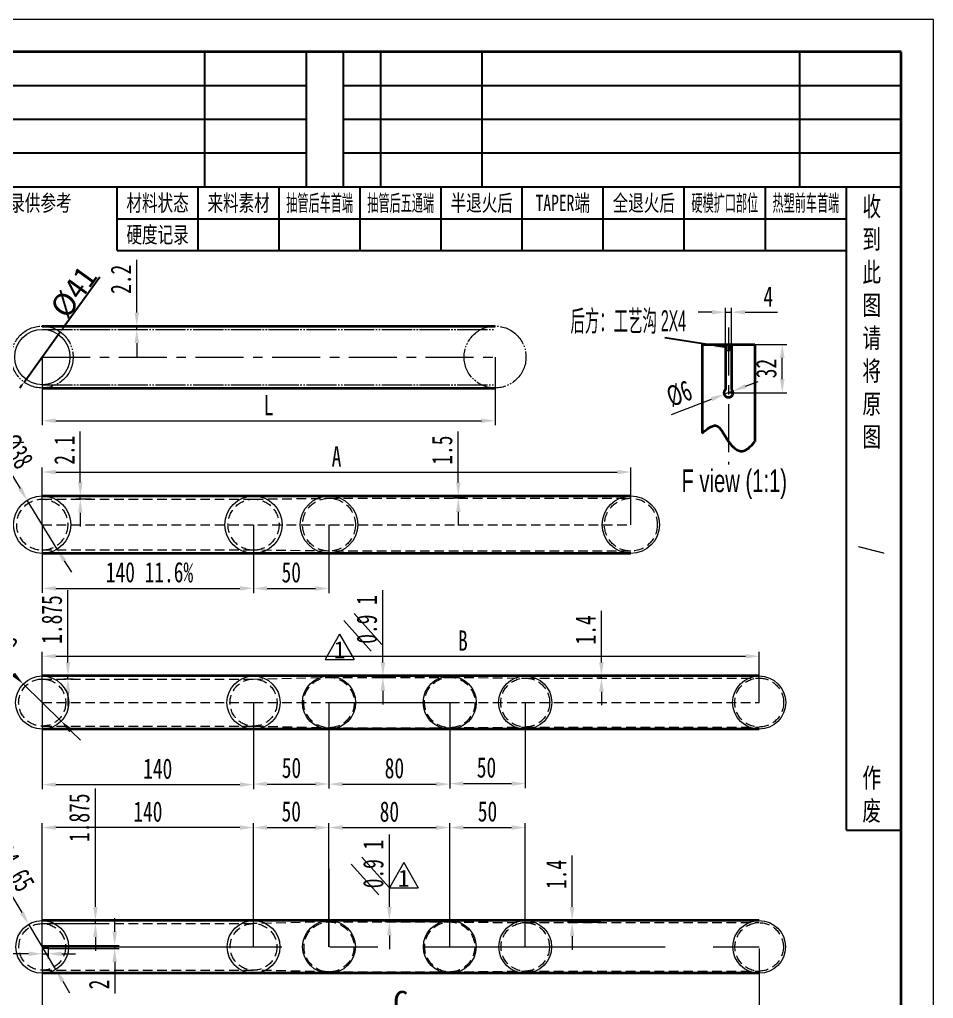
# Model space of a CAD drawing. Header units: millimetres. Extents: x 4148 to 5056, y 302 to 1586.
# Drawn here: x 4451 to 5056, y 938 to 1586 of the extents above; entities that cross this region are included whole.
import ezdxf
from ezdxf.enums import TextEntityAlignment as Align

# ---------------------------------------------------------------- set-up
doc = ezdxf.new("R2010")
doc.units = ezdxf.units.MM
for name, pattern in [('CENTER', [50.8, 31.75, -6.35, 6.35, -6.35]), ('DASHED2', [9.525, 6.35, -3.175]), ('PHANTOM', [25, 20, -1, 1, -1, 1, -1])]:
    doc.linetypes.add(name, pattern=pattern)
doc.layers.get('0').update_dxf_attribs({"lineweight": 9})
doc.layers.get('Defpoints').update_dxf_attribs({"lineweight": 9})
for name, color, linetype, lineweight in [('CEN', 1, 'CENTER', 9), ('CON', 2, 'Continuous', 35), ('DIM', 7, 'Continuous', 9), ('PHA', 4, 'PHANTOM', 9), ('TXT', 7, 'Continuous', 13), ('标注', 3, 'Continuous', 9), ('虚线', 5, 'PHANTOM', 9)]:
    doc.layers.add(name, color=color, linetype=linetype, lineweight=lineweight)
doc.layers.add('DRAWING', color=7, linetype='Continuous')
doc.styles.add('2', font='SimSun.ttf')
doc.styles.add('GB', font='', dxfattribs={"width": 0.7})
doc.styles.get("Standard").update_dxf_attribs({"font": 'SimSun.ttf'})
doc.styles.add('标准', font='STKAITI.TTF', dxfattribs={"width": 0.667})
doc.styles.get('GB').set_extended_font_data('MingLiU')
doc.dimstyles.new('31', dxfattribs={"dimscale": 3, "dimtxt": 4.5, "dimasz": 3, "dimexe": 1, "dimexo": 0, "dimgap": 1, "dimtad": 1, "dimdec": 1, "dimdsep": 46, "dimtxsty": 'GB', "dimcen": 0, "dimclrd": 256, "dimclre": 256, "dimclrt": 256, "dimadec": 1, "dimazin": 0, "dimtp": 30, "dimtm": 30, "dimtfac": 1, "dimtdec": 1, "dimtmove": 0, "dimatfit": 3, "dimfxl": 1, "dimtolj": 1, "dimlwd": -1, "dimlwe": -1, "dimarcsym": 0})
doc.dimstyles.new('AM_ISO', dxfattribs={"dimtxt": 3.5, "dimasz": 3.5, "dimexe": 1, "dimexo": 1, "dimgap": 1.5, "dimtad": 1, "dimdsep": 46, "dimtxsty": 'Standard', "dimcen": 0, "dimclrd": 256, "dimclre": 256, "dimclrt": 3, "dimadec": 0, "dimazin": 2, "dimtp": 0.1, "dimtm": 0.1, "dimtfac": 0.71, "dimtmove": 0, "dimatfit": 3, "dimfxl": 1, "dimlwd": -1, "dimlwe": -1, "dimarcsym": 1})
doc.dimstyles.new('ISO-25', dxfattribs={"dimtxt": 2.5, "dimasz": 2.5, "dimexe": 1.25, "dimexo": 0.625, "dimtad": 1, "dimtxsty": 'Standard', "dimcen": 2.5, "dimadec": 0, "dimazin": 0, "dimtfac": 1, "dimtmove": 0, "dimatfit": 3, "dimfxl": 1, "dimarcsym": 0})

# ---------------------------------------------------------------- blocks, each defined once
blk = doc.blocks.new('*D104')
at = {"layer": 'Defpoints', "color": 0, "transparency": 16777216}
for p in [(4465.66, 1362.91), (4765.66, 1362.91), (4765.66, 1320.73)]:
    blk.add_point(p, dxfattribs=at)
at = {"layer": '标注', "transparency": 16777216}
for p, q in [((4465.66, 1362.91), (4465.66, 1317.73)), ((4765.66, 1362.91), (4765.66, 1317.73)), ((4474.66, 1320.73), (4756.66, 1320.73))]:
    blk.add_line(p, q, dxfattribs=at)
for points in [[(4474.66, 1322.23), (4474.66, 1319.23), (4465.66, 1320.73)], [(4756.66, 1319.23), (4756.66, 1322.23), (4765.66, 1320.73)]]:
    blk.add_solid(points, dxfattribs=at)
at = {"layer": '标注', "transparency": 16777216, "insert": (4615.66, 1331.08), "char_height": 13.5, "attachment_point": 5, "style": 'GB'}
blk.add_mtext('\\A1;L', dxfattribs=at)
blk = doc.blocks.new('*D105')
at = {"layer": 'Defpoints', "color": 0, "transparency": 16777216}
for p in [(4477.65, 1379.54), (4453.67, 1346.29)]:
    blk.add_point(p, dxfattribs=at)
at = {"layer": '标注', "color": 0, "lineweight": -2, "transparency": 16777216}
for p, q in [((4503.81, 1415.81), (4479.12, 1381.57)), ((4453.67, 1346.29), (4477.65, 1379.54)), ((4452.21, 1344.26), (4450.75, 1342.23))]:
    blk.add_line(p, q, dxfattribs=at)
at = {"layer": '标注', "color": 0, "transparency": 16777216}
for points in [[(4478.78, 1381.81), (4479.45, 1381.33), (4477.65, 1379.54)], [(4452.55, 1344.01), (4451.87, 1344.5), (4453.67, 1346.29)]]:
    blk.add_solid(points, dxfattribs=at)
at = {"layer": '标注', "color": 0, "transparency": 16777216, "insert": (4486.67, 1405.94), "char_height": 15, "attachment_point": 5, "rotation": 54.20646}
blk.add_mtext('%%c41', dxfattribs=at)
blk = doc.blocks.new('*D106')
at = {"layer": 'Defpoints', "color": 0, "transparency": 16777216}
for p in [(4521.56, 1383.41), (4521.56, 1381.21), (4528.31, 1383.41)]:
    blk.add_point(p, dxfattribs=at)
at = {"layer": '标注', "transparency": 16777216}
for p, q in [((4528.31, 1392.41), (4528.31, 1427.36)), ((4521.56, 1383.41), (4531.31, 1383.41)), ((4521.56, 1381.21), (4531.31, 1381.21)), ((4528.31, 1381.21), (4528.31, 1383.41)), ((4528.31, 1372.21), (4528.31, 1363.21))]:
    blk.add_line(p, q, dxfattribs=at)
for points in [[(4526.81, 1392.41), (4529.81, 1392.41), (4528.31, 1383.41)], [(4529.81, 1372.21), (4526.81, 1372.21), (4528.31, 1381.21)]]:
    blk.add_solid(points, dxfattribs=at)
at = {"layer": '标注', "transparency": 16777216, "insert": (4517.84, 1414.39), "char_height": 13.5, "attachment_point": 5, "rotation": 90, "style": 'GB'}
blk.add_mtext('\\A1;2.2', dxfattribs=at)
blk = doc.blocks.new('*D107')
at = {"layer": 'Defpoints', "color": 0, "transparency": 16777216}
for p in [(4455.75, 1268.1), (4475.58, 1235.69)]:
    blk.add_point(p, dxfattribs=at)
at = {"layer": '标注', "transparency": 16777216}
for p, q in [((4432.52, 1306.05), (4451.05, 1275.78)), ((4475.58, 1235.69), (4455.75, 1268.1)), ((4480.28, 1228.01), (4484.98, 1220.33))]:
    blk.add_line(p, q, dxfattribs=at)
for points in [[(4449.77, 1274.99), (4452.33, 1276.56), (4455.75, 1268.1)], [(4481.56, 1228.79), (4479, 1227.23), (4475.58, 1235.69)]]:
    blk.add_solid(points, dxfattribs=at)
at = {"layer": '标注', "transparency": 16777216, "insert": (4448.75, 1300.45), "char_height": 13.5, "attachment_point": 5, "rotation": 301.4657, "style": 'GB'}
blk.add_mtext('\\A1;%%c38', dxfattribs=at)
blk = doc.blocks.new('*D108')
at = {"layer": 'Defpoints', "color": 0, "transparency": 16777216}
for p in [(4490.91, 1270.89), (4498.04, 1270.89), (4498.04, 1268.79)]:
    blk.add_point(p, dxfattribs=at)
at = {"layer": '标注', "transparency": 16777216}
for p, q in [((4490.91, 1279.89), (4490.91, 1313.61)), ((4498.04, 1270.89), (4487.91, 1270.89)), ((4490.91, 1268.79), (4490.91, 1270.89)), ((4498.04, 1268.79), (4487.91, 1268.79)), ((4490.91, 1259.79), (4490.91, 1250.79))]:
    blk.add_line(p, q, dxfattribs=at)
for points in [[(4489.41, 1279.89), (4492.41, 1279.89), (4490.91, 1270.89)], [(4492.41, 1259.79), (4489.41, 1259.79), (4490.91, 1268.79)]]:
    blk.add_solid(points, dxfattribs=at)
at = {"layer": '标注', "transparency": 16777216, "insert": (4480.44, 1301.25), "char_height": 13.5, "attachment_point": 5, "rotation": 90, "style": 'GB'}
blk.add_mtext('\\A1;2.1', dxfattribs=at)
blk = doc.blocks.new('*D109')
at = {"layer": 'Defpoints', "color": 0, "transparency": 16777216}
for p in [(4741.32, 1270.89), (4745.95, 1270.89), (4745.95, 1269.39)]:
    blk.add_point(p, dxfattribs=at)
at = {"layer": '标注', "transparency": 16777216}
for p, q in [((4741.32, 1279.89), (4741.32, 1313.64)), ((4745.95, 1270.89), (4738.32, 1270.89)), ((4741.32, 1269.39), (4741.32, 1270.89)), ((4745.95, 1269.39), (4738.32, 1269.39)), ((4741.32, 1260.39), (4741.32, 1251.39))]:
    blk.add_line(p, q, dxfattribs=at)
for points in [[(4739.82, 1279.89), (4742.82, 1279.89), (4741.32, 1270.89)], [(4742.82, 1260.39), (4739.82, 1260.39), (4741.32, 1269.39)]]:
    blk.add_solid(points, dxfattribs=at)
at = {"layer": '标注', "transparency": 16777216, "insert": (4730.68, 1301.27), "char_height": 13.5, "attachment_point": 5, "rotation": 90, "style": 'GB'}
blk.add_mtext('\\A1;1.5', dxfattribs=at)
blk = doc.blocks.new('*D110')
at = {"layer": 'Defpoints', "color": 0, "transparency": 16777216}
for p in [(4465.66, 1251.89), (4605.66, 1251.89), (4605.66, 1209.72)]:
    blk.add_point(p, dxfattribs=at)
at = {"layer": '标注', "transparency": 16777216}
for p, q in [((4465.66, 1251.89), (4465.66, 1206.72)), ((4605.66, 1251.89), (4605.66, 1206.72)), ((4474.66, 1209.72), (4596.66, 1209.72))]:
    blk.add_line(p, q, dxfattribs=at)
for points in [[(4474.66, 1211.22), (4474.66, 1208.22), (4465.66, 1209.72)], [(4596.66, 1208.22), (4596.66, 1211.22), (4605.66, 1209.72)]]:
    blk.add_solid(points, dxfattribs=at)
at = {"layer": '标注', "transparency": 16777216, "insert": (4536.76, 1220.32), "char_height": 13.5, "attachment_point": 5, "style": 'GB'}
blk.add_mtext('\\A1;140 11.6%', dxfattribs=at)
blk = doc.blocks.new('*D111')
at = {"layer": 'Defpoints', "color": 0, "transparency": 16777216}
for p in [(4605.66, 1251.89), (4655.66, 1251.89), (4655.66, 1209.63)]:
    blk.add_point(p, dxfattribs=at)
at = {"layer": '标注', "transparency": 16777216}
for p, q in [((4605.66, 1251.89), (4605.66, 1206.63)), ((4655.66, 1251.89), (4655.66, 1206.63)), ((4614.66, 1209.63), (4646.66, 1209.63))]:
    blk.add_line(p, q, dxfattribs=at)
for points in [[(4614.66, 1211.13), (4614.66, 1208.13), (4605.66, 1209.63)], [(4646.66, 1208.13), (4646.66, 1211.13), (4655.66, 1209.63)]]:
    blk.add_solid(points, dxfattribs=at)
at = {"layer": '标注', "transparency": 16777216, "insert": (4630.66, 1220.28), "char_height": 13.5, "attachment_point": 5, "style": 'GB'}
blk.add_mtext('\\A1;50', dxfattribs=at)
blk = doc.blocks.new('*D112')
at = {"layer": 'Defpoints', "color": 0, "transparency": 16777216}
for p in [(4465.66, 1134.08), (4605.66, 1134.08), (4605.66, 1079.72)]:
    blk.add_point(p, dxfattribs=at)
at = {"layer": '标注', "transparency": 16777216}
for p, q in [((4465.66, 1134.08), (4465.66, 1076.72)), ((4605.66, 1134.08), (4605.66, 1076.72)), ((4474.66, 1079.72), (4596.66, 1079.72))]:
    blk.add_line(p, q, dxfattribs=at)
for points in [[(4474.66, 1081.22), (4474.66, 1078.22), (4465.66, 1079.72)], [(4596.66, 1078.22), (4596.66, 1081.22), (4605.66, 1079.72)]]:
    blk.add_solid(points, dxfattribs=at)
at = {"layer": '标注', "transparency": 16777216, "insert": (4542.21, 1090.23), "char_height": 13.5, "attachment_point": 5, "style": 'GB'}
blk.add_mtext('\\A1;140', dxfattribs=at)
blk = doc.blocks.new('*D113')
at = {"layer": 'Defpoints', "color": 0, "transparency": 16777216}
for p in [(4453.09, 1146.39), (4478.24, 1121.76)]:
    blk.add_point(p, dxfattribs=at)
at = {"layer": '标注', "transparency": 16777216}
for p, q in [((4411.2, 1187.43), (4446.66, 1152.69)), ((4478.24, 1121.76), (4453.09, 1146.39)), ((4484.66, 1115.46), (4491.09, 1109.16))]:
    blk.add_line(p, q, dxfattribs=at)
for points in [[(4445.61, 1151.62), (4447.71, 1153.76), (4453.09, 1146.39)], [(4485.71, 1116.53), (4483.61, 1114.39), (4478.24, 1121.76)]]:
    blk.add_solid(points, dxfattribs=at)
at = {"layer": '标注', "transparency": 16777216, "insert": (4433.36, 1181.01), "char_height": 13.5, "attachment_point": 5, "rotation": 315.58886, "style": 'GB'}
blk.add_mtext('\\A1;%%c35.2', dxfattribs=at)
blk = doc.blocks.new('*D114')
at = {"layer": 'Defpoints', "color": 0, "transparency": 16777216}
for p in [(4605.66, 1134.08), (4655.66, 1134.08), (4655.66, 1080.12)]:
    blk.add_point(p, dxfattribs=at)
at = {"layer": '标注', "transparency": 16777216}
for p, q in [((4605.66, 1134.08), (4605.66, 1077.12)), ((4655.66, 1134.08), (4655.66, 1077.12)), ((4614.66, 1080.12), (4646.66, 1080.12))]:
    blk.add_line(p, q, dxfattribs=at)
for points in [[(4614.66, 1081.62), (4614.66, 1078.62), (4605.66, 1080.12)], [(4646.66, 1078.62), (4646.66, 1081.62), (4655.66, 1080.12)]]:
    blk.add_solid(points, dxfattribs=at)
at = {"layer": '标注', "transparency": 16777216, "insert": (4630.79, 1090.77), "char_height": 13.5, "attachment_point": 5, "style": 'GB'}
blk.add_mtext('\\A1;50', dxfattribs=at)
blk = doc.blocks.new('*D115')
at = {"layer": 'Defpoints', "color": 0, "transparency": 16777216}
for p in [(4655.66, 1134.08), (4735.66, 1134.08), (4735.66, 1080.05)]:
    blk.add_point(p, dxfattribs=at)
at = {"layer": '标注', "transparency": 16777216}
for p, q in [((4655.66, 1134.08), (4655.66, 1077.05)), ((4735.66, 1134.08), (4735.66, 1077.05)), ((4664.66, 1080.05), (4726.66, 1080.05))]:
    blk.add_line(p, q, dxfattribs=at)
for points in [[(4664.66, 1081.55), (4664.66, 1078.55), (4655.66, 1080.05)], [(4726.66, 1078.55), (4726.66, 1081.55), (4735.66, 1080.05)]]:
    blk.add_solid(points, dxfattribs=at)
at = {"layer": '标注', "transparency": 16777216, "insert": (4699, 1090.56), "char_height": 13.5, "attachment_point": 5, "style": 'GB'}
blk.add_mtext('\\A1;80', dxfattribs=at)
blk = doc.blocks.new('*D116')
at = {"layer": 'Defpoints', "color": 0, "transparency": 16777216}
for p in [(4735.66, 1134.08), (4785.66, 1134.08), (4785.66, 1080.38)]:
    blk.add_point(p, dxfattribs=at)
at = {"layer": '标注', "transparency": 16777216}
for p, q in [((4735.66, 1134.08), (4735.66, 1077.38)), ((4785.66, 1134.08), (4785.66, 1077.38)), ((4744.66, 1080.38), (4776.66, 1080.38))]:
    blk.add_line(p, q, dxfattribs=at)
for points in [[(4744.66, 1081.88), (4744.66, 1078.88), (4735.66, 1080.38)], [(4776.66, 1078.88), (4776.66, 1081.88), (4785.66, 1080.38)]]:
    blk.add_solid(points, dxfattribs=at)
at = {"layer": '标注', "transparency": 16777216, "insert": (4759.99, 1091.02), "char_height": 13.5, "attachment_point": 5, "style": 'GB'}
blk.add_mtext('\\A1;50', dxfattribs=at)
blk = doc.blocks.new('*D117')
at = {"layer": 'Defpoints', "color": 0, "transparency": 16777216}
for p in [(4687.66, 1151.68), (4687.66, 1150.78), (4691.38, 1151.68)]:
    blk.add_point(p, dxfattribs=at)
at = {"layer": '标注', "transparency": 16777216}
for p, q in [((4691.38, 1160.68), (4691.38, 1208.56)), ((4687.66, 1151.68), (4694.38, 1151.68)), ((4687.66, 1150.78), (4694.38, 1150.78)), ((4691.38, 1150.78), (4691.38, 1151.68)), ((4691.38, 1141.78), (4691.38, 1132.78))]:
    blk.add_line(p, q, dxfattribs=at)
for points in [[(4689.88, 1160.68), (4692.88, 1160.68), (4691.38, 1151.68)], [(4692.88, 1141.78), (4689.88, 1141.78), (4691.38, 1150.78)]]:
    blk.add_solid(points, dxfattribs=at)
at = {"layer": '标注', "transparency": 16777216, "insert": (4680.77, 1189.12), "char_height": 13.5, "attachment_point": 5, "rotation": 90, "style": 'GB'}
blk.add_mtext('\\A1;0.9 1', dxfattribs=at)
blk = doc.blocks.new('*D118')
at = {"layer": 'Defpoints', "color": 0, "transparency": 16777216}
for p in [(4940.66, 1164.75), (4465.66, 1134.08), (4940.66, 1134.08)]:
    blk.add_point(p, dxfattribs=at)
at = {"layer": '标注', "transparency": 16777216}
for p, q in [((4465.66, 1134.08), (4465.66, 1167.75)), ((4940.66, 1134.08), (4940.66, 1167.75)), ((4474.66, 1164.75), (4931.66, 1164.75))]:
    blk.add_line(p, q, dxfattribs=at)
for points in [[(4474.66, 1166.25), (4474.66, 1163.25), (4465.66, 1164.75)], [(4931.66, 1163.25), (4931.66, 1166.25), (4940.66, 1164.75)]]:
    blk.add_solid(points, dxfattribs=at)
at = {"layer": '标注', "transparency": 16777216, "insert": (4744.37, 1175.1), "char_height": 13.5, "attachment_point": 5, "style": 'GB'}
blk.add_mtext('\\A1;B', dxfattribs=at)
blk = doc.blocks.new('*D119')
at = {"layer": 'Defpoints', "color": 0, "transparency": 16777216}
for p in [(4836.16, 1151.68), (4836.16, 1151.68), (4836.16, 1150.28)]:
    blk.add_point(p, dxfattribs=at)
at = {"layer": '标注', "transparency": 16777216}
for p, q in [((4836.16, 1160.68), (4836.16, 1194.74)), ((4836.16, 1151.68), (4833.16, 1151.68)), ((4836.16, 1150.28), (4833.16, 1150.28)), ((4836.16, 1150.28), (4836.16, 1151.68)), ((4836.16, 1141.28), (4836.16, 1132.28))]:
    blk.add_line(p, q, dxfattribs=at)
for points in [[(4834.66, 1160.68), (4837.66, 1160.68), (4836.16, 1151.68)], [(4837.66, 1141.28), (4834.66, 1141.28), (4836.16, 1150.28)]]:
    blk.add_solid(points, dxfattribs=at)
at = {"layer": '标注', "transparency": 16777216, "insert": (4825.69, 1182.21), "char_height": 13.5, "attachment_point": 5, "rotation": 90, "style": 'GB'}
blk.add_mtext('\\A1;1.4', dxfattribs=at)
blk = doc.blocks.new('*D120')
at = {"layer": 'Defpoints', "color": 0, "transparency": 16777216}
for p in [(4465.66, 1051.28), (4465.66, 972.25), (4605.66, 972.25)]:
    blk.add_point(p, dxfattribs=at)
at = {"layer": '标注', "transparency": 16777216}
for p, q in [((4465.66, 972.25), (4465.66, 1054.28)), ((4596.66, 1051.28), (4474.66, 1051.28)), ((4605.66, 972.25), (4605.66, 1054.28))]:
    blk.add_line(p, q, dxfattribs=at)
for points in [[(4474.66, 1052.78), (4474.66, 1049.78), (4465.66, 1051.28)], [(4596.66, 1049.78), (4596.66, 1052.78), (4605.66, 1051.28)]]:
    blk.add_solid(points, dxfattribs=at)
at = {"layer": '标注', "transparency": 16777216, "insert": (4535.66, 1061.8), "char_height": 13.5, "attachment_point": 5, "style": 'GB'}
blk.add_mtext('\\A1;140', dxfattribs=at)
blk = doc.blocks.new('*D121')
at = {"layer": 'Defpoints', "color": 0, "transparency": 16777216}
for p in [(4655.66, 1051.28), (4605.66, 972.25), (4655.66, 972.25)]:
    blk.add_point(p, dxfattribs=at)
at = {"layer": '标注', "transparency": 16777216}
for p, q in [((4605.66, 972.25), (4605.66, 1054.28)), ((4614.66, 1051.28), (4646.66, 1051.28)), ((4655.66, 972.25), (4655.66, 1054.28))]:
    blk.add_line(p, q, dxfattribs=at)
for points in [[(4614.66, 1052.78), (4614.66, 1049.78), (4605.66, 1051.28)], [(4646.66, 1049.78), (4646.66, 1052.78), (4655.66, 1051.28)]]:
    blk.add_solid(points, dxfattribs=at)
at = {"layer": '标注', "transparency": 16777216, "insert": (4630.66, 1061.93), "char_height": 13.5, "attachment_point": 5, "style": 'GB'}
blk.add_mtext('\\A1;50', dxfattribs=at)
blk = doc.blocks.new('*D122')
at = {"layer": 'Defpoints', "color": 0, "transparency": 16777216}
for p in [(4735.66, 1051.28), (4655.66, 972.25), (4735.66, 972.25)]:
    blk.add_point(p, dxfattribs=at)
at = {"layer": '标注', "transparency": 16777216}
for p, q in [((4655.66, 972.25), (4655.66, 1054.28)), ((4664.66, 1051.28), (4726.66, 1051.28)), ((4735.66, 972.25), (4735.66, 1054.28))]:
    blk.add_line(p, q, dxfattribs=at)
for points in [[(4664.66, 1052.78), (4664.66, 1049.78), (4655.66, 1051.28)], [(4726.66, 1049.78), (4726.66, 1052.78), (4735.66, 1051.28)]]:
    blk.add_solid(points, dxfattribs=at)
at = {"layer": '标注', "transparency": 16777216, "insert": (4695.66, 1061.8), "char_height": 13.5, "attachment_point": 5, "style": 'GB'}
blk.add_mtext('\\A1;80', dxfattribs=at)
blk = doc.blocks.new('*D123')
at = {"layer": 'Defpoints', "color": 0, "transparency": 16777216}
for p in [(4785.66, 1051.28), (4735.66, 972.25), (4785.66, 972.25)]:
    blk.add_point(p, dxfattribs=at)
at = {"layer": '标注', "transparency": 16777216}
for p, q in [((4735.66, 972.25), (4735.66, 1054.28)), ((4744.66, 1051.28), (4776.66, 1051.28)), ((4785.66, 972.25), (4785.66, 1054.28))]:
    blk.add_line(p, q, dxfattribs=at)
for points in [[(4744.66, 1052.78), (4744.66, 1049.78), (4735.66, 1051.28)], [(4776.66, 1049.78), (4776.66, 1052.78), (4785.66, 1051.28)]]:
    blk.add_solid(points, dxfattribs=at)
at = {"layer": '标注', "transparency": 16777216, "insert": (4760.66, 1061.93), "char_height": 13.5, "attachment_point": 5, "style": 'GB'}
blk.add_mtext('\\A1;50', dxfattribs=at)
blk = doc.blocks.new('*D124')
at = {"layer": 'Defpoints', "color": 0, "transparency": 16777216}
for p in [(4465.66, 989.7), (4465.66, 987.7), (4500.92, 989.7)]:
    blk.add_point(p, dxfattribs=at)
at = {"layer": '标注', "transparency": 16777216}
for p, q in [((4500.92, 998.7), (4500.92, 1077.21)), ((4465.66, 989.7), (4503.92, 989.7)), ((4465.66, 987.7), (4503.92, 987.7)), ((4500.92, 987.7), (4500.92, 989.7)), ((4500.92, 978.7), (4500.92, 969.7))]:
    blk.add_line(p, q, dxfattribs=at)
for points in [[(4499.42, 998.7), (4502.42, 998.7), (4500.92, 989.7)], [(4502.42, 978.7), (4499.42, 978.7), (4500.92, 987.7)]]:
    blk.add_solid(points, dxfattribs=at)
at = {"layer": '标注', "transparency": 16777216, "insert": (4490.28, 1057.8), "char_height": 13.5, "attachment_point": 5, "rotation": 90, "style": 'GB'}
blk.add_mtext('\\A1;1.875', dxfattribs=at)
blk = doc.blocks.new('*D125')
at = {"layer": 'Defpoints', "color": 0, "transparency": 16777216}
for p in [(4695.66, 989.7), (4735.66, 989.7), (4735.66, 988.8)]:
    blk.add_point(p, dxfattribs=at)
at = {"layer": '标注', "transparency": 16777216}
for p, q in [((4695.66, 998.7), (4695.66, 1046.58)), ((4735.66, 989.7), (4692.66, 989.7)), ((4735.66, 988.8), (4692.66, 988.8)), ((4695.66, 988.8), (4695.66, 989.7)), ((4695.66, 979.8), (4695.66, 970.8))]:
    blk.add_line(p, q, dxfattribs=at)
for points in [[(4694.16, 998.7), (4697.16, 998.7), (4695.66, 989.7)], [(4697.16, 979.8), (4694.16, 979.8), (4695.66, 988.8)]]:
    blk.add_solid(points, dxfattribs=at)
at = {"layer": '标注', "transparency": 16777216, "insert": (4685.06, 1027.14), "char_height": 13.5, "attachment_point": 5, "rotation": 90.00005, "style": 'GB'}
blk.add_mtext('\\A1;0.9 1', dxfattribs=at)
blk = doc.blocks.new('*D126')
at = {"layer": 'Defpoints', "color": 0, "transparency": 16777216}
for p in [(4816.73, 989.7), (4835.66, 989.7), (4835.66, 988.3)]:
    blk.add_point(p, dxfattribs=at)
at = {"layer": '标注', "transparency": 16777216}
for p, q in [((4816.73, 998.7), (4816.73, 1032.76)), ((4835.66, 989.7), (4813.73, 989.7)), ((4835.66, 988.3), (4813.73, 988.3)), ((4816.73, 988.3), (4816.73, 989.7)), ((4816.73, 979.3), (4816.73, 970.3))]:
    blk.add_line(p, q, dxfattribs=at)
for points in [[(4815.23, 998.7), (4818.23, 998.7), (4816.73, 989.7)], [(4818.23, 979.3), (4815.23, 979.3), (4816.73, 988.3)]]:
    blk.add_solid(points, dxfattribs=at)
at = {"layer": '标注', "transparency": 16777216, "insert": (4806.26, 1020.23), "char_height": 13.5, "attachment_point": 5, "rotation": 90, "style": 'GB'}
blk.add_mtext('\\A1;1.4', dxfattribs=at)
blk = doc.blocks.new('*D127')
at = {"layer": 'Defpoints', "color": 0, "transparency": 16777216}
for p in [(4465.66, 972.25), (4940.66, 972.25), (4465.66, 926.49)]:
    blk.add_point(p, dxfattribs=at)
at = {"layer": '标注', "transparency": 16777216}
for p, q in [((4465.66, 971.25), (4465.66, 925.49)), ((4940.66, 971.25), (4940.66, 925.49)), ((4937.16, 926.49), (4469.16, 926.49))]:
    blk.add_line(p, q, dxfattribs=at)
for points in [[(4469.16, 927.07), (4469.16, 925.91), (4465.66, 926.49)], [(4937.16, 925.91), (4937.16, 927.07), (4940.66, 926.49)]]:
    blk.add_solid(points, dxfattribs=at)
at = {"layer": '标注', "color": 3, "transparency": 16777216, "insert": (4703.16, 935.49), "char_height": 15, "attachment_point": 5}
blk.add_mtext('C', dxfattribs=at)
blk = doc.blocks.new('*D128')
at = {"layer": 'Defpoints', "color": 0, "transparency": 16777216}
for p in [(4456.71, 987.23), (4474.61, 957.27)]:
    blk.add_point(p, dxfattribs=at)
at = {"layer": '标注', "transparency": 16777216}
for p, q in [((4423.18, 1043.37), (4452.1, 994.96)), ((4474.61, 957.27), (4456.71, 987.23)), ((4479.23, 949.54), (4483.84, 941.82))]:
    blk.add_line(p, q, dxfattribs=at)
for points in [[(4450.81, 994.19), (4453.39, 995.73), (4456.71, 987.23)], [(4480.52, 950.31), (4477.94, 948.77), (4474.61, 957.27)]]:
    blk.add_solid(points, dxfattribs=at)
at = {"layer": '标注', "transparency": 16777216, "insert": (4444.7, 1028.63), "char_height": 13.5, "attachment_point": 5, "rotation": 300.85302, "style": 'GB'}
blk.add_mtext('\\A1;%%c34.65', dxfattribs=at)
blk = doc.blocks.new('*D129')
at = {"layer": 'Defpoints', "color": 0, "transparency": 16777216}
for p in [(4482.72, 1151.68), (4486.15, 1151.68), (4486.15, 1149.68)]:
    blk.add_point(p, dxfattribs=at)
at = {"layer": '标注', "transparency": 16777216}
for p, q in [((4482.72, 1160.68), (4482.72, 1208.49)), ((4486.15, 1151.68), (4479.72, 1151.68)), ((4486.15, 1149.68), (4479.72, 1149.68)), ((4482.72, 1149.68), (4482.72, 1151.68)), ((4482.72, 1140.68), (4482.72, 1131.68))]:
    blk.add_line(p, q, dxfattribs=at)
for points in [[(4481.22, 1160.68), (4484.22, 1160.68), (4482.72, 1151.68)], [(4484.22, 1140.68), (4481.22, 1140.68), (4482.72, 1149.68)]]:
    blk.add_solid(points, dxfattribs=at)
at = {"layer": '标注', "transparency": 16777216, "insert": (4472.07, 1189.08), "char_height": 13.5, "attachment_point": 5, "rotation": 90, "style": 'GB'}
blk.add_mtext('\\A1;1.875', dxfattribs=at)
blk = doc.blocks.new('*D130')
at = {"layer": 'Defpoints', "color": 0, "transparency": 16777216}
for p in [(4855.66, 1286.76), (4465.66, 1251.89), (4855.66, 1251.89)]:
    blk.add_point(p, dxfattribs=at)
at = {"layer": '标注', "transparency": 16777216}
for p, q in [((4465.66, 1251.89), (4465.66, 1289.76)), ((4474.66, 1286.76), (4846.66, 1286.76)), ((4855.66, 1251.89), (4855.66, 1289.76))]:
    blk.add_line(p, q, dxfattribs=at)
for points in [[(4474.66, 1288.26), (4474.66, 1285.26), (4465.66, 1286.76)], [(4846.66, 1285.26), (4846.66, 1288.26), (4855.66, 1286.76)]]:
    blk.add_solid(points, dxfattribs=at)
at = {"layer": '标注', "transparency": 16777216, "insert": (4660.66, 1297.11), "char_height": 13.5, "attachment_point": 5, "style": 'GB'}
blk.add_mtext('\\A1;A', dxfattribs=at)
blk = doc.blocks.new('*D131')
at = {"layer": 'Defpoints', "color": 0, "transparency": 16777216}
for p in [(4922.32, 1392.61), (4918.32, 1371.3), (4922.32, 1371.3)]:
    blk.add_point(p, dxfattribs=at)
at = {"layer": '标注', "transparency": 16777216}
for p, q in [((4918.32, 1371.3), (4918.32, 1395.61)), ((4922.32, 1371.3), (4922.32, 1395.61)), ((4909.32, 1392.61), (4900.32, 1392.61)), ((4918.32, 1392.61), (4922.32, 1392.61)), ((4931.32, 1392.61), (4952.73, 1392.61))]:
    blk.add_line(p, q, dxfattribs=at)
for points in [[(4909.32, 1391.11), (4909.32, 1394.11), (4918.32, 1392.61)], [(4931.32, 1394.11), (4931.32, 1391.11), (4922.32, 1392.61)]]:
    blk.add_solid(points, dxfattribs=at)
at = {"layer": '标注', "transparency": 16777216, "insert": (4946.7, 1402.98), "char_height": 13.5, "attachment_point": 5, "style": 'GB'}
blk.add_mtext('\\A1;4', dxfattribs=at)
blk = doc.blocks.new('*D132')
at = {"layer": 'Defpoints', "color": 0, "transparency": 16777216}
for p in [(4917.52, 1338.23), (4923.13, 1340.36)]:
    blk.add_point(p, dxfattribs=at)
at = {"layer": '标注', "transparency": 16777216}
for p, q in [((4931.54, 1343.56), (4939.96, 1346.75)), ((4923.13, 1340.36), (4917.52, 1338.23)), ((4882.55, 1324.95), (4909.11, 1335.04))]:
    blk.add_line(p, q, dxfattribs=at)
for points in [[(4931.01, 1344.96), (4932.07, 1342.16), (4923.13, 1340.36)], [(4909.64, 1333.63), (4908.57, 1336.44), (4917.52, 1338.23)]]:
    blk.add_solid(points, dxfattribs=at)
at = {"layer": '标注', "transparency": 16777216, "insert": (4887.75, 1338.6), "char_height": 13.5, "attachment_point": 5, "rotation": 20.80049, "style": 'GB'}
blk.add_mtext('\\A1;%%c6', dxfattribs=at)
blk = doc.blocks.new('*D133')
at = {"layer": 'Defpoints', "color": 0, "transparency": 16777216}
for p in [(4920.32, 1371.3), (4955.97, 1371.3), (4920.32, 1339.3)]:
    blk.add_point(p, dxfattribs=at)
at = {"layer": '标注', "transparency": 16777216}
for p, q in [((4920.32, 1371.3), (4958.97, 1371.3)), ((4955.97, 1348.3), (4955.97, 1362.3)), ((4920.32, 1339.3), (4958.97, 1339.3))]:
    blk.add_line(p, q, dxfattribs=at)
for points in [[(4957.47, 1362.3), (4954.47, 1362.3), (4955.97, 1371.3)], [(4954.47, 1348.3), (4957.47, 1348.3), (4955.97, 1339.3)]]:
    blk.add_solid(points, dxfattribs=at)
at = {"layer": '标注', "transparency": 16777216, "insert": (4945.45, 1355.3), "char_height": 13.5, "attachment_point": 5, "rotation": 90, "style": 'GB'}
blk.add_mtext('\\A1;32', dxfattribs=at)
blk = doc.blocks.new('*D135')
at = {"layer": 'Defpoints', "color": 0, "transparency": 16777216}
for p in [(4465.66, 973.25), (4469.66, 973.25), (4469.66, 967.66)]:
    blk.add_point(p, dxfattribs=at)
at = {"layer": '标注', "transparency": 16777216}
for p, q in [((4465.66, 973.25), (4465.66, 964.66)), ((4469.66, 973.25), (4469.66, 964.66)), ((4456.66, 967.66), (4435.59, 967.66)), ((4465.66, 967.66), (4469.66, 967.66)), ((4478.66, 967.66), (4487.66, 967.66))]:
    blk.add_line(p, q, dxfattribs=at)
for points in [[(4456.66, 966.16), (4456.66, 969.16), (4465.66, 967.66)], [(4478.66, 969.16), (4478.66, 966.16), (4469.66, 967.66)]]:
    blk.add_solid(points, dxfattribs=at)
at = {"layer": '标注', "transparency": 16777216, "insert": (4441.63, 978.03), "char_height": 13.5, "attachment_point": 5, "style": 'GB'}
blk.add_mtext('\\A1;4', dxfattribs=at)
blk = doc.blocks.new('*D136')
at = {"layer": 'Defpoints', "color": 0, "transparency": 16777216}
for p in [(4469.66, 973.25), (4469.66, 971.25), (4513.67, 971.25)]:
    blk.add_point(p, dxfattribs=at)
at = {"layer": '标注', "transparency": 16777216}
for p, q in [((4513.67, 982.25), (4513.67, 991.25)), ((4469.66, 973.25), (4516.67, 973.25)), ((4513.67, 973.25), (4513.67, 971.25)), ((4469.66, 971.25), (4516.67, 971.25)), ((4513.67, 962.25), (4513.67, 941.37))]:
    blk.add_line(p, q, dxfattribs=at)
for points in [[(4512.17, 982.25), (4515.17, 982.25), (4513.67, 973.25)], [(4515.17, 962.25), (4512.17, 962.25), (4513.67, 971.25)]]:
    blk.add_solid(points, dxfattribs=at)
at = {"layer": '标注', "transparency": 16777216, "insert": (4503.3, 947.31), "char_height": 13.5, "attachment_point": 5, "rotation": 90, "style": 'GB'}
blk.add_mtext('\\A1;2', dxfattribs=at)

msp = doc.modelspace()

# ---------------------------------------------------------------- linework, layer by layer
for p, q in [((4662.724, 1179.382, 0), (4653.201, 1162.668, 0)), ((4662.724, 1179.382, 0), (4672.248, 1162.668, 0)), ((4653.201, 1162.668, 0), (4672.248, 1162.668, 0)), ((4705.197, 1028.065, 0), (4695.673, 1011.352, 0)), ((4705.197, 1028.065, 0), (4714.72, 1011.352, 0)), ((4695.673, 1011.352, 0), (4714.72, 1011.352, 0)), ((4465.663, 973.249, 0), (4469.663, 973.249, 0)), ((4469.663, 971.249, 0), (4465.663, 971.249, 0))]:
    msp.add_line(p, q)
at = {"layer": 'CEN'}
for p, q in [((4920.324, 1382.484), (4920.324, 1291.793)), ((4465.663, 1362.914, 0), (4765.663, 1362.914, 0))]:
    msp.add_line(p, q, dxfattribs=at)
at = {"layer": 'CON', "color": 2}
for p, q in [((5034.689, 1565.026, 0), (4160.202, 1565.026, 0)), ((5034.689, 318.742, 0), (5034.689, 1565.026, 0))]:
    msp.add_line(p, q, dxfattribs=at)
at = {"layer": 'CON'}
for p, q in [((4465.663, 1383.414, 0), (4765.663, 1383.414, 0)), ((4902.824, 1371.298), (4937.824, 1371.298)), ((4902.824, 1371.298), (4902.824, 1312.518)), ((4918.324, 1371.298), (4918.324, 1341.534)), ((4922.324, 1371.298), (4922.324, 1341.534)), ((4937.824, 1371.298), (4937.824, 1306.916)), ((4465.663, 1342.414, 0), (4765.663, 1342.414, 0))]:
    msp.add_line(p, q, dxfattribs=at)
msp.add_arc((4920.324, 1339.298), 3, 131.810315, 48.189685, dxfattribs=at)
msp.add_spline([(4902.824, 1312.518), (4911.747, 1317.498), (4920.324, 1307.04), (4929.441, 1300.567), (4937.824, 1306.916)], degree=3, dxfattribs=at)
at = {"layer": 'Defpoints'}
for p, q in [((5056.099, 1586.435, 0), (4147.819, 1586.435, 0)), ((5056.099, 302.315, 0), (5056.099, 1586.435, 0))]:
    msp.add_line(p, q, dxfattribs=at)
at = {"layer": 'DRAWING'}
for p, q in [((4573.479, 1475.471, 0), (4573.479, 1565.026, 0)), ((4640.646, 1475.471, 0), (4640.646, 1565.026, 0)), ((4665.273, 1475.471, 0), (4665.273, 1565.026, 0)), ((4689.901, 1475.471, 0), (4689.901, 1565.026, 0)), ((4757.068, 1475.471, 0), (4757.068, 1565.026, 0)), ((4967.523, 1475.471, 0), (4967.523, 1565.026, 0)), ((4640.646, 1542.637, 0), (4271.23, 1542.637, 0)), ((5034.689, 1542.637, 0), (4665.273, 1542.637, 0)), ((4640.646, 1520.248, 0), (4271.23, 1520.248, 0)), ((5034.689, 1520.248, 0), (4665.273, 1520.248, 0)), ((4640.646, 1497.86, 0), (4271.23, 1497.86, 0)), ((5034.689, 1497.86, 0), (4665.273, 1497.86, 0)), ((5034.689, 1475.471, 0), (4246.602, 1475.471, 0)), ((4515.27, 1433.501, 0), (4515.27, 1475.471, 0)), ((4568.953, 1433.501, 0), (4568.953, 1475.471, 0)), ((4622.637, 1433.501, 0), (4622.637, 1475.471, 0)), ((4676.32, 1433.501, 0), (4676.32, 1475.471, 0)), ((4730.003, 1433.501, 0), (4730.003, 1475.471, 0)), ((4783.686, 1433.501, 0), (4783.686, 1475.471, 0)), ((4837.37, 1433.501, 0), (4837.37, 1475.471, 0)), ((4891.053, 1433.501, 0), (4891.053, 1475.471, 0)), ((4944.736, 1433.501, 0), (4944.736, 1475.471, 0)), ((4998.419, 1049.463, 0), (4998.419, 1475.471, 0)), ((4515.27, 1454.486, 0), (4998.419, 1454.486, 0)), ((4515.27, 1433.501, 0), (4998.419, 1433.501, 0)), ((4998.419, 1049.463, 0), (5034.689, 1049.463, 0))]:
    msp.add_line(p, q, dxfattribs=at)
at = {"layer": 'PHA'}
for centre in [(4465.663, 1362.914, 0), (4765.663, 1362.914, 0)]:
    msp.add_circle(centre, 20.5, dxfattribs=at)
at = {"layer": '标注'}
for p, q in [((4920.324, 1371.298), (4919.324, 1371.298)), ((4919.324, 1371.298), (4919.324, 1367.298)), ((4921.324, 1367.298), (4921.324, 1371.298)), ((4919.324, 1367.298), (4921.324, 1367.298)), ((4605.461, 1234.995, 0), (4605.461, 1234.995, 0)), ((4672.38, 1192.994, 0), (4690.62, 1172.615, 0)), ((4665.392, 1188.404, 0), (4683.632, 1168.025, 0)), ((4655.663, 1134.077, 0), (4735.663, 1134.077, 0)), ((4677.433, 1031.731, 0), (4695.673, 1011.352, 0)), ((4670.445, 1027.141, 0), (4688.685, 1006.762, 0)), ((4465.663, 972.249, 0), (4465.663, 1023.919, 0)), ((4605.663, 972.249, 0), (4605.663, 1023.919, 0)), ((4655.663, 972.249, 0), (4655.663, 1023.919, 0)), ((4735.663, 972.249, 0), (4735.663, 1023.919, 0)), ((4785.663, 972.249, 0), (4785.663, 1023.919, 0))]:
    msp.add_line(p, q, dxfattribs=at)
at = {"layer": '标注', "color": 2, "lineweight": 35}
for p, q in [((4465.663, 1270.894, 0), (4855.663, 1270.894, 0)), ((4855.663, 1232.894, 0), (4465.663, 1232.894, 0)), ((4940.663, 1151.677, 0), (4465.663, 1151.677, 0)), ((4940.663, 1116.477, 0), (4465.663, 1116.477, 0)), ((4785.663, 989.699, 0), (4465.663, 989.699, 0)), ((4940.663, 989.699, 0), (4785.663, 989.699, 0)), ((4785.663, 954.799, 0), (4465.663, 954.799, 0)), ((4940.663, 954.799, 0), (4785.663, 954.799, 0))]:
    msp.add_line(p, q, dxfattribs=at)
at = {"layer": '标注', "color": 4, "linetype": 'DASHED2'}
for p, q in [((4465.663, 1268.794, 0), (4605.663, 1268.794, 0)), ((4605.663, 1268.794, 0), (4655.663, 1269.394, 0)), ((4655.663, 1269.394, 0), (4855.663, 1269.394, 0)), ((4605.461, 1234.995, 0), (4465.866, 1234.995, 0)), ((4655.663, 1234.394, 0), (4605.461, 1234.995, 0)), ((4855.663, 1234.394, 0), (4655.663, 1234.394, 0)), ((4465.663, 1149.677, 0), (4605.663, 1149.677, 0)), ((4605.458, 1149.676, 0), (4655.663, 1150.777, 0)), ((4655.387, 1150.775, 0), (4735.663, 1150.777, 0)), ((4735.663, 1150.777, 0), (4785.825, 1150.276, 0)), ((4785.825, 1150.276, 0), (4940.501, 1150.276, 0)), ((4465.663, 1118.477, 0), (4605.663, 1118.477, 0)), ((4605.869, 1118.478, 0), (4655.663, 1117.377, 0)), ((4655.663, 1117.377, 0), (4735.663, 1117.377, 0)), ((4735.663, 1117.377, 0), (4785.825, 1117.878, 0)), ((4785.825, 1117.878, 0), (4940.501, 1117.878, 0)), ((4465.663, 987.699, 0), (4605.663, 987.699, 0)), ((4655.663, 988.799, 0), (4605.663, 987.699, 0)), ((4655.663, 988.799, 0), (4735.663, 988.799, 0)), ((4735.663, 988.799, 0), (4785.663, 988.299, 0)), ((4785.663, 988.299, 0), (4940.663, 988.299, 0)), ((4465.663, 956.799, 0), (4605.663, 956.799, 0)), ((4655.663, 955.699, 0), (4605.663, 956.799, 0)), ((4655.663, 955.699, 0), (4735.663, 955.699, 0)), ((4735.663, 955.699, 0), (4785.663, 956.199, 0)), ((4785.663, 956.199, 0), (4940.663, 956.199, 0))]:
    msp.add_line(p, q, dxfattribs=at)
at = {"layer": '标注', "linetype": 'DASHED2'}
for p, q in [((4465.663, 1251.894, 0), (4855.663, 1251.894, 0)), ((4465.663, 1134.077, 0), (4605.663, 1134.077, 0)), ((4605.663, 1134.077, 0), (4655.663, 1134.077, 0)), ((4655.663, 1134.077, 0), (4735.663, 1134.077, 0)), ((4735.663, 1134.077, 0), (4785.663, 1134.077, 0)), ((4785.663, 1134.077, 0), (4940.663, 1134.077, 0))]:
    msp.add_line(p, q, dxfattribs=at)
at = {"layer": '标注', "color": 1, "linetype": 'CENTER', "ltscale": 5}
msp.add_line((4465.663, 972.249, 0), (4940.663, 972.249, 0), dxfattribs=at)
at = {"layer": '标注'}
msp.add_circle((4465.758, 1362.914, 0), 18.3, dxfattribs=at)
at = {"layer": '标注', "color": 4}
for centre, radius in [((4465.663, 1251.894, 0), 19), ((4605.663, 1251.894, 0), 19), ((4655.663, 1251.894, 0), 19), ((4855.663, 1251.894, 0), 19), ((4465.663, 1134.077, 0), 17.6), ((4605.663, 1134.077, 0), 17.6), ((4655.663, 1134.077, 0), 17.6), ((4735.663, 1134.077, 0), 17.6), ((4785.663, 1134.077, 0), 17.6), ((4940.663, 1134.077, 0), 17.6), ((4465.663, 972.249, 0), 17.45), ((4605.663, 972.249, 0), 17.45), ((4655.663, 972.249, 0), 17.45), ((4735.663, 972.249, 0), 17.45), ((4785.663, 972.249, 0), 17.45), ((4940.663, 972.249, 0), 17.45)]:
    msp.add_circle(centre, radius, dxfattribs=at)
at = {"layer": '标注', "color": 4, "linetype": 'DASHED2'}
for centre, radius in [((4465.663, 1251.894, 0), 16.9), ((4605.663, 1251.894, 0), 16.9), ((4655.663, 1251.894, 0), 17.5), ((4855.663, 1251.894, 0), 17.5), ((4465.663, 1134.077, 0), 15.6), ((4605.663, 1134.077, 0), 15.6), ((4655.663, 1134.077, 0), 16.7), ((4735.663, 1134.077, 0), 16.7), ((4785.663, 1134.077, 0), 16.2), ((4940.663, 1134.077, 0), 16.2), ((4465.663, 972.249, 0), 15.45), ((4605.663, 972.249, 0), 15.45), ((4655.663, 972.249, 0), 16.55), ((4735.663, 972.249, 0), 16.55), ((4785.663, 972.249, 0), 16.05), ((4940.663, 972.249, 0), 16.05)]:
    msp.add_circle(centre, radius, dxfattribs=at)
at = {"layer": '虚线'}
for p, q in [((4465.663, 1381.214, 0), (4765.663, 1381.214, 0)), ((4465.663, 1344.614, 0), (4765.663, 1344.614, 0))]:
    msp.add_line(p, q, dxfattribs=at)

# ---------------------------------------------------------------- texts
at = {"layer": 'DIM', "attachment_point": 1, "style": '标准'}
for s, insert, char_height, width in [('{\\W0.5;后方：工艺沟 2X4}', (4815.635, 1393.87, 0), 14, 204.43767), ('\\pqc;F view (1:1)', (4886.488, 1288.444), 15, 75.30876)]:
    msp.add_mtext(s, dxfattribs=dict(at, insert=insert, char_height=char_height, width=width))
at = {"layer": 'TXT', "width": 0.7}
msp.add_text('试模加工良品硬度记录供参考', height=10.8, dxfattribs=at).set_placement((4351.065, 1464.978, 0), align=Align.MIDDLE_LEFT)
for s, p in [('收', (5009.034, 1456.205, 0)), ('到', (5009.034, 1434.407, 0)), ('此', (5009.034, 1412.61, 0)), ('图', (5009.034, 1390.813, 0)), ('请', (5009.034, 1369.015, 0)), ('将', (5009.034, 1347.218, 0)), ('原', (5009.034, 1325.421, 0)), ('图', (5009.034, 1303.623, 0)), ('作', (5009.034, 1077.708, 0)), ('废', (5009.034, 1055.911, 0))]:
    msp.add_text(s, height=12.96, dxfattribs=at).set_placement(p)
at = {"layer": 'TXT'}
for tag, width, p in [('材料状态', 0.7, (4542.112, 1464.978, 0)), ('来料素材', 0.7, (4595.795, 1464.978, 0)), ('抽管后车首端', 0.5, (4649.478, 1464.978, 0)), ('抽管后五通端', 0.5, (4703.162, 1464.978, 0)), ('半退火后', 0.7, (4756.845, 1464.978, 0)), ('TAPER端', 0.7, (4810.528, 1464.978, 0)), ('全退火后', 0.7, (4864.211, 1464.978, 0)), ('硬模扩口部位', 0.5, (4917.894, 1464.978, 0)), ('热塑前车首端', 0.5, (4971.578, 1464.978, 0)), ('硬度记录', 0.7, (4542.112, 1443.994, 0))]:
    msp.add_attdef(tag, text='', height=10.8, dxfattribs=dict(at, width=width)).set_placement(p, align=Align.MIDDLE_CENTER)
at = {"layer": 'TXT', "width": 0.7}
msp.add_attdef('/', text='零件图号', height=12.96, rotation=270, dxfattribs=at).set_placement((5016.066, 1235.15, 0), align=Align.MIDDLE_CENTER)
at = {"layer": 'TXT', "style": '2'}
for p in [(4662.724, 1169.059, 0), (4705.197, 1017.742, 0)]:
    msp.add_attdef('1', text='1', height=11.259, dxfattribs=at).set_placement(p, align=Align.MIDDLE_CENTER)

# ---------------------------------------------------------------- dimensions: what is measured, and where the dimension line sits
at = {"layer": '标注'}
dim = msp.add_diameter_dim_2p(p1=(4453.673, 1346.286, 0), p2=(4477.653, 1379.542, 0), dimstyle='ISO-25', override={"dimtxt": 15}, dxfattribs=at)
dim.commit()
dim.dimension.update_dxf_attribs({"geometry": '*D105', "text_midpoint": (4493.264, 1401.192, 0), "dimtype": 163})
dim = msp.add_aligned_dim(p1=(4521.561, 1381.214, 0), p2=(4521.561, 1383.414, 0), distance=-6.745, dimstyle='31', dxfattribs=at)
dim.commit()
dim.dimension.update_dxf_attribs({"geometry": '*D106', "text_midpoint": (4517.839, 1414.386, 0)})
for base, p1, p2, angle, picture, middle in [((4922.324, 1392.614), (4918.324, 1371.298), (4922.324, 1371.298), 0, '*D131', (4946.697, 1392.614)), ((4955.966, 1371.298), (4920.324, 1339.298), (4920.324, 1371.298), 90, '*D133', (4955.966, 1355.298)), ((4490.908, 1270.894, 0), (4498.042, 1268.794, 0), (4498.042, 1270.894, 0), 90, '*D108', (4490.908, 1301.254, 0)), ((4741.32, 1270.894, 0), (4745.947, 1269.394, 0), (4745.947, 1270.894, 0), 90, '*D109', (4741.32, 1301.268, 0)), ((4655.663, 1209.633, 0), (4605.663, 1251.894, 0), (4655.663, 1251.894, 0), 0, '*D111', (4630.663, 1209.633, 0)), ((4836.16, 1151.677, 0), (4836.16, 1150.276, 0), (4836.16, 1151.677, 0), 90, '*D119', (4836.16, 1182.209, 0)), ((4605.663, 1079.719, 0), (4465.663, 1134.077, 0), (4605.663, 1134.077, 0), 0, '*D112', (4542.208, 1079.719, 0)), ((4655.663, 1080.122, 0), (4605.663, 1134.077, 0), (4655.663, 1134.077, 0), 0, '*D114', (4630.786, 1080.122, 0)), ((4735.663, 1080.047, 0), (4655.663, 1134.077, 0), (4735.663, 1134.077, 0), 0, '*D115', (4699.001, 1080.047, 0)), ((4785.663, 1080.377, 0), (4735.663, 1134.077, 0), (4785.663, 1134.077, 0), 0, '*D116', (4759.991, 1080.377, 0)), ((4465.663, 1051.283, 0), (4605.663, 972.249, 0), (4465.663, 972.249, 0), 180, '*D120', (4535.663, 1051.283, 0)), ((4655.663, 1051.283, 0), (4605.663, 972.249, 0), (4655.663, 972.249, 0), 0, '*D121', (4630.663, 1051.283, 0)), ((4735.663, 1051.283, 0), (4655.663, 972.249, 0), (4735.663, 972.249, 0), 0, '*D122', (4695.663, 1051.283, 0)), ((4785.663, 1051.283, 0), (4735.663, 972.249, 0), (4785.663, 972.249, 0), 0, '*D123', (4760.663, 1051.283, 0)), ((4816.726, 989.699, 0), (4835.663, 988.299, 0), (4835.663, 989.699, 0), 90, '*D126', (4816.726, 1020.232, 0))]:
    dim = msp.add_linear_dim(base=base, p1=p1, p2=p2, angle=angle, dimstyle='31', dxfattribs=at)
    dim.commit()
    dim.dimension.update_dxf_attribs({"geometry": picture, "text_midpoint": middle, "dimtype": 161})
for base, p1, p2, angle, text, dimstyle, override, picture, middle in [((4765.663, 1320.728, 0), (4465.663, 1362.914, 0), (4765.663, 1362.914, 0), 0, 'L', '31', {"dimgap": 1, "dimtad": 1, "dimdec": 1, "dimlfac": 1, "dimpost": '<>', "dimse1": 0, "dimse2": 0, "dimsd1": 0, "dimsd2": 0, "dimtofl": 1}, '*D104', (4615.663, 1320.728, 0)), ((4855.663, 1286.763, 0), (4465.663, 1251.894, 0), (4855.663, 1251.894, 0), 0, 'A', '31', {"dimgap": 1, "dimtad": 1, "dimjust": 0, "dimdec": 1, "dimlfac": 1, "dimpost": '<>', "dimse1": 0, "dimse2": 0, "dimsd1": 0, "dimsd2": 0, "dimtofl": 1, "dimtvp": 0.1}, '*D130', (4660.663, 1286.763, 0)), ((4605.663, 1209.719, 0), (4465.663, 1251.894, 0), (4605.663, 1251.894, 0), 0, '<> 11.6%', '31', {"dimgap": 1, "dimtad": 1, "dimdec": 1, "dimlfac": 1, "dimpost": '<>', "dimse1": 0, "dimse2": 0, "dimsd1": 0, "dimsd2": 0, "dimtofl": 1, "dimtvp": 0.1}, '*D110', (4536.762, 1209.719, 0)), ((4482.717, 1151.677, 0), (4486.154, 1149.677, 0), (4486.154, 1151.677, 0), 90, '1.875', '31', {"dimgap": 1, "dimtad": 1, "dimdec": 1, "dimlfac": 1, "dimpost": '<>', "dimse1": 0, "dimse2": 0, "dimsd1": 0, "dimsd2": 0, "dimtofl": 1, "dimtvp": 0.1}, '*D129', (4482.717, 1189.084, 0)), ((4691.377, 1151.677, 0), (4687.658, 1150.776, 0), (4687.658, 1151.677, 0), 90, '<> 1', '31', {"dimgap": 1, "dimtad": 1, "dimdec": 1, "dimlfac": 1, "dimpost": '<>', "dimse1": 0, "dimse2": 0, "dimsd1": 0, "dimsd2": 0, "dimtofl": 1}, '*D117', (4691.377, 1189.118, 0)), ((4940.663, 1164.754, 0), (4465.663, 1134.077, 0), (4940.663, 1134.077, 0), 0, 'B', '31', {"dimgap": 1, "dimtad": 1, "dimdec": 1, "dimlfac": 1, "dimpost": '<>', "dimse1": 0, "dimse2": 0, "dimsd1": 0, "dimsd2": 0, "dimtofl": 1}, '*D118', (4744.373, 1164.754, 0)), ((4500.925, 989.699, 0), (4465.663, 987.699, 0), (4465.663, 989.699, 0), 90, '1.875', '31', {"dimgap": 1, "dimtad": 1, "dimdec": 1, "dimlfac": 1, "dimpost": '<>', "dimse1": 0, "dimse2": 0, "dimsd1": 0, "dimsd2": 0, "dimtofl": 1, "dimtvp": 0.1}, '*D124', (4500.925, 1057.802, 0)), ((4465.663, 926.489, 0), (4940.663, 972.249, 0), (4465.663, 972.249, 0), 180, 'C', 'AM_ISO', {"dimtxt": 15, "dimgap": 1.5, "dimtad": 1, "dimdec": 2, "dimlfac": 1, "dimpost": '<>', "dimse1": 0, "dimse2": 0, "dimsd1": 0, "dimsd2": 0, "dimtofl": 1, "dimtfillclr": 256}, '*D127', (4703.163, 926.489, 0))]:
    dim = msp.add_linear_dim(base=base, p1=p1, p2=p2, angle=angle, text=text, dimstyle=dimstyle, override=override, dxfattribs=at)
    dim.commit()
    dim.dimension.update_dxf_attribs({"geometry": picture, "text_midpoint": middle, "dimtype": 161})
for p1, p2, picture, middle in [((4923.128, 1340.363), (4917.519, 1338.232), '*D132', (4895.385, 1329.824)), ((4475.581, 1235.687, 0), (4455.745, 1268.1, 0), '*D107', (4447.65, 1281.328, 0)), ((4478.236, 1121.76, 0), (4453.091, 1146.394, 0), '*D113', (4440.184, 1159.038, 0))]:
    dim = msp.add_diameter_dim_2p(p1=p1, p2=p2, dimstyle='31', dxfattribs=at)
    dim.commit()
    dim.dimension.update_dxf_attribs({"geometry": picture, "text_midpoint": middle, "dimtype": 163})
dim = msp.add_diameter_dim_2p(p1=(4474.612, 957.269, 0), p2=(4456.714, 987.23, 0), text='%%c34.65', dimstyle='31', override={"dimgap": 1, "dimtad": 1, "dimtih": 0, "dimtoh": 0, "dimdec": 1, "dimlfac": 1, "dimpost": '<>', "dimcen": 0, "dimse1": 0, "dimse2": 0, "dimsd1": 0, "dimsd2": 0, "dimtix": 0, "dimtofl": 1, "dimatfit": 3, "dimtvp": 0.1}, dxfattribs=at)
dim.commit()
dim.dimension.update_dxf_attribs({"geometry": '*D128', "text_midpoint": (4445.311, 1006.318, 0), "dimtype": 163})
dim = msp.add_aligned_dim(p1=(4735.663, 988.799, 0), p2=(4735.663, 989.699, 0), distance=40, text='<> 1', dimstyle='31', override={"dimgap": 1, "dimtad": 1, "dimjust": 0, "dimdec": 1, "dimlfac": 1, "dimpost": '<>', "dimse1": 0, "dimse2": 0, "dimsd1": 0, "dimsd2": 0, "dimtofl": 1}, dxfattribs=at)
dim.commit()
dim.dimension.update_dxf_attribs({"geometry": '*D125', "text_midpoint": (4685.06, 1027.141, 0)})
dim = msp.add_linear_dim(base=(4469.663, 967.662), p1=(4465.663, 973.249, 0), p2=(4469.663, 973.249, 0), dimstyle='31', override={"dimpost": '<>', "dimtvp": 0.1}, dxfattribs=at)
dim.commit()
dim.dimension.update_dxf_attribs({"geometry": '*D135', "text_midpoint": (4441.628, 967.662), "dimtype": 160})
dim = msp.add_linear_dim(base=(4513.673, 971.249), p1=(4469.663, 973.249), p2=(4469.663, 971.249), angle=270, dimstyle='31', override={"dimpost": '<>', "dimtvp": 0.1}, dxfattribs=at)
dim.commit()
dim.dimension.update_dxf_attribs({"geometry": '*D136', "text_midpoint": (4503.305, 947.31)})

# ---------------------------------------------------------------- leaders
msp.add_leader([(4919.324, 1369.298, 0), (4878.158, 1375.755, 0)], dimstyle='ISO-25', override={"dimasz": 8, "dimgap": 0.625, "dimtad": 0})

doc.saveas('drawing.dxf')
